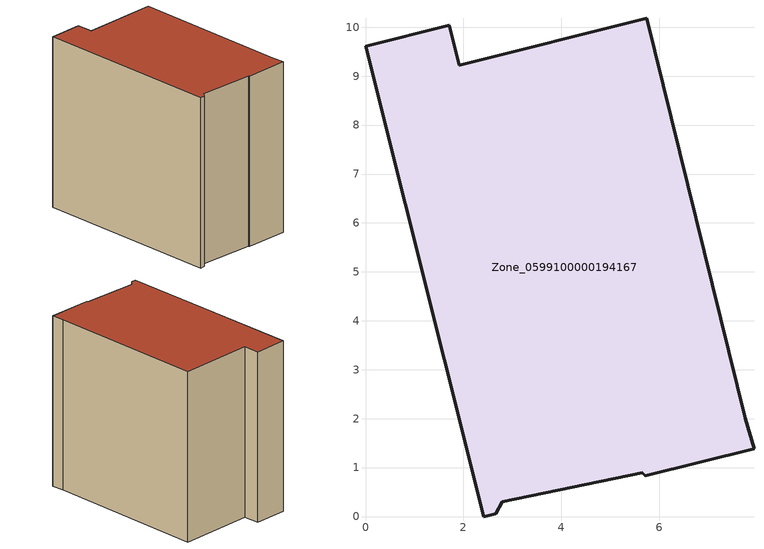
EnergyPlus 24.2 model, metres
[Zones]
Zone_0599100000194167
 floor ground (C_G): 2.42,0 0,9.61 1.71,10.04 1.92,9.22 5.75,10.18 7.76,2.01 7.94,1.39 5.72,0.83 5.65,0.89 2.79,0.31 2.66,0.06 z0
 wall outside (C_F): 5.72,0.83 7.94,1.39 7.76,2.01 5.75,10.18 1.92,9.22 1.71,10.04 0,9.61 2.42,0 2.66,0.06 2.79,0.31 5.65,0.89 5.72,0.83 z0:9.03
 roof outside (C_R): 5.65,0.89 5.72,0.83 7.94,1.39 7.76,2.01 5.75,10.18 1.92,9.22 1.71,10.04 0,9.61 2.42,0 2.66,0.06 2.79,0.31 z9.03
[BUILDING]
Pand.0599100000194167: North Axis=0; Terrain=City; Loads Convergence Tolerance Value=0.04; Temperature Convergence Tolerance Value=0.4; Solar Distribution=FullExterior; Maximum Number of Warmup Days=25; Minimum Number of Warmup Days=1
[Site:Location]
Rotterdam.The.Hague.AP_ZH_NLD Design_Conditions: Latitude=51.96; Longitude=4.45; Time Zone=1; Elevation=-4.5
[SITE:GROUNDTEMPERATURE:BUILDINGSURFACE]
18, 18, 18, 18, 18, 18, 18, 18, 18, 18, 18, 18
[MATERIAL] Thermal Absorptance=0.9; Solar Absorptance=0.7; Visible Absorptance=0.7
Name | Roughness | Thickness | Conductivity | Density | Specific Heat
G.TC.1975-1991 | MediumSmooth | 0.15 | 0.288461 | 540 | 1210
F.TC.1975-1991 | Rough | 0.3 | 0.230769 | 1920 | 840
R.TC.1975-1991 | MediumRough | 0.2 | 0.153846 | 1500 | 1000
[CONSTRUCTION]
C_G: G.TC.1975-1991
C_F: F.TC.1975-1991
C_R: R.TC.1975-1991
[ZONE]
Zone_0599100000194167: Type=1; Multiplier=1; Ceiling Height=Autocalculate; Volume=Autocalculate; Floor Area=autocalculate; Part of Total Floor Area=Yes
[ZONEINFILTRATION:DESIGNFLOWRATE]
Infil_Zone_0599100000194167: Zone or ZoneList or Space or SpaceList=Zone_0599100000194167; Schedule=AlwaysOn; Design Flow Rate Calculation Method=Flow/Area; Flow Rate per Floor Area=0.003; Constant Term Coefficient=1; Temperature Term Coefficient=0; Velocity Term Coefficient=0; Velocity Squared Term Coefficient=0
[HVACTEMPLATE:ZONE:IDEALLOADSAIRSYSTEM]
Zone_0599100000194167: Maximum Heating Supply Air Temperature=50; Minimum Cooling Supply Air Temperature=13; Maximum Heating Supply Air Humidity Ratio=0.0156; Minimum Cooling Supply Air Humidity Ratio=0.0077; Heating Limit=NoLimit; Cooling Limit=NoLimit; Dehumidification Control Type=ConstantSensibleHeatRatio; Cooling Sensible Heat Ratio=0.7; Dehumidification Setpoint=60; Humidification Control Type=None; Humidification Setpoint=30; Outdoor Air Method=None; Outdoor Air Flow Rate per Person=0.00944; Outdoor Air Flow Rate per Zone Floor Area=0; Outdoor Air Flow Rate per Zone=0; Demand Controlled Ventilation Type=None; Outdoor Air Economizer Type=NoEconomizer; Heat Recovery Type=None; Sensible Heat Recovery Effectiveness=0.7; Latent Heat Recovery Effectiveness=0.65
[ZONECONTROL:THERMOSTAT]
ThermostatControl_Zone_0599100000194167: Zone or ZoneList=Zone_0599100000194167; Control Type Schedule=DualSetpointControlType; Control 1=Thermostat_Zone_0599100000194167; Temperature Difference Between Cutout And Setpoint=0
[THERMOSTATSETPOINT:DUALSETPOINT]
Thermostat_Zone_0599100000194167: Heating Setpoint Temperature Schedule=HeatingSetpoint_Zone_0599100000194167; Cooling Setpoint Temperature Schedule=CoolingSetpoint_Zone_0599100000194167
[SCHEDULE:COMPACT]
HeatingSetpoint_Zone_0599100000194167: Through: 12/31, For: AllDays, Until: 24:00, 21
CoolingSetpoint_Zone_0599100000194167: Through: 12/31, For: AllDays, Until: 24:00, 24
DualSetpointControlType: Through: 12/31, For: AllDays, Until: 24:00, 4
AlwaysOn: Through: 12/31, For: AllDays, Until: 24:00, 1
